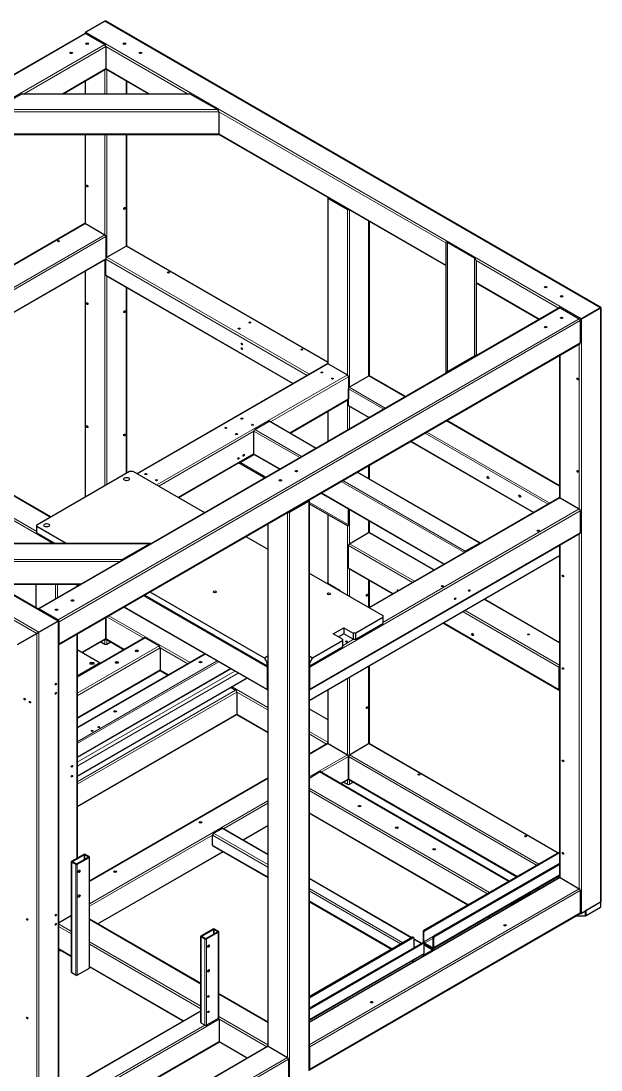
# Model space of a CAD drawing. Header units: inches. Extents: x -1146 to 175717, y 26430 to 31570.
# Drawn here: x 35574 to 36497, y 29902 to 31570 of the extents above; entities that cross this region are included whole.
import ezdxf

# ---------------------------------------------------------------- set-up
doc = ezdxf.new("R2010")
doc.units = ezdxf.units.IN
doc.header["$LTSCALE"] = 0.194989
doc.layers.add('可见 (ISO)', color=7, linetype='Continuous', lineweight=25)
doc.layers.add('可见窄的 (ISO)', color=7, linetype='Continuous', lineweight=18)

# ---------------------------------------------------------------- blocks, each defined once
blk = doc.blocks.new('蓝探科 NO.441·261006_105351·43497', base_point=(60025.9, 41328.7))
at = {"layer": '可见 (ISO)', "ltscale": 0.5}
for p, q in [((60920.5, 43254.1), (60889.9, 43236.5)), ((60889.9, 43236.5), (60920.5, 43254.1)), ((61710.3, 42798.9), (60922.2, 43253.9)), ((60059.3, 42755.8), (60888.7, 43234.6)), ((60889.2, 43234.9), (60889.2, 43234.7)), ((60889.9, 43234.5), (60920.5, 43216.9)), ((60922.2, 43213.9), (60922.2, 43178.7)), ((60854.4, 43138.7), (60921.7, 43177.6)), ((60989.9, 43138.7), (60922.2, 43177.9)), ((60889.2, 43158.8), (60889.2, 43138.7)), ((60955.1, 43158.8), (60955.1, 43138.7)), ((60787.8, 43138.3), (60744.6, 43113.4)), ((60789.2, 43138.7), (61055.2, 43138.7)), ((61099.8, 43113.4), (61056.6, 43138.3)), ((61102.2, 43110), (61102.2, 43074.7)), ((60743.2, 43073.7), (61101.2, 43073.7)), ((60889.2, 43073.7), (60889.2, 42932.5)), ((60955.1, 43073.7), (60955.1, 42896.7)), ((61463.4, 42865.4), (61102, 43074.1)), ((61275.3, 42973.4), (61275.3, 42709.6)), ((61276, 42972.4), (61306.6, 42954.8)), ((60888.7, 42932.4), (60490.6, 42702.5)), ((60889.9, 42932.2), (60920.5, 42914.6)), ((61341.2, 42935.9), (61341.2, 42690.1)), ((60922.2, 42911.7), (60922.2, 42876.4)), ((60923.9, 42878.8), (60954.4, 42896.5)), ((61275.3, 42712), (60955.6, 42896.6)), ((61463.4, 42901.4), (61463.4, 42694.4)), ((61509, 42877.1), (61465.8, 42902)), ((60921.7, 42875.3), (60523.5, 42645.4)), ((60922.2, 42850.4), (60922.2, 42875.9)), ((61511.4, 42873.7), (61511.4, 42722.1)), ((60889.2, 42856.6), (60889.2, 42497.8)), ((61219.9, 42677.7), (60922.7, 42849.3)), ((61611.5, 42779.9), (61511.4, 42837.7)), ((60955.1, 42830.6), (60955.1, 42535.8)), ((60814.5, 42319.8), (61643.9, 42798.6)), ((61645.1, 42798.5), (61675.7, 42780.9)), ((61679.1, 42780.9), (61709.6, 42798.5)), ((61709.6, 42798.5), (61679.1, 42780.9)), ((61709.6, 42798.5), (61710.3, 42798.9)), ((61710.3, 42798.9), (61709.6, 42798.5)), ((61710.3, 42798.9), (61710.3, 41854)), ((61676.9, 42779.6), (61679.1, 42780.9)), ((61679.1, 42780.9), (61676.9, 42779.6)), ((61677.4, 42777.9), (61677.4, 42742.7)), ((60847, 42300.4), (60058.8, 42755.5)), ((60847.4, 42262.7), (61676.9, 42741.6)), ((61465.8, 42696.9), (61509, 42721.9)), ((61644.4, 42722.8), (61644.4, 42496.5)), ((60972, 42534.6), (61274.8, 42709.5)), ((61276, 42709.3), (61306.6, 42691.7)), ((61308.3, 42688.8), (61308.3, 42653.5)), ((61309.5, 42671.9), (61340.9, 42690)), ((61398.9, 42657.1), (61341.8, 42690.1)), ((60834.2, 42466), (60491.1, 42664.1)), ((61308.3, 42643.2), (61308.3, 42669.7)), ((61215.5, 42599.1), (61307.8, 42652.4)), ((61341, 42623.7), (61308.6, 42642.4)), ((61275.3, 42633.7), (61275.3, 42585.8)), ((61159.1, 42604.6), (61182.1, 42617.9)), ((61183, 42617.9), (61257, 42575.2)), ((61644.4, 42515.4), (61464.8, 42619.1)), ((61157.9, 42566.2), (61157.9, 42602.4)), ((61602.8, 42472.6), (61406.9, 42585.7)), ((61037.9, 42496.6), (61157.9, 42565.9)), ((61158.6, 42565.1), (61136.7, 42552.5)), ((61158.2, 42565.3), (61199.1, 42541.8)), ((60812.3, 42453.4), (60960, 42538.6)), ((60960, 42538.6), (60965, 42538.6)), ((60965, 42538.6), (61079.3, 42472.6)), ((61174.7, 42527.7), (61133.3, 42551.7)), ((61322.9, 42537.2), (61518.1, 42424.4)), ((61341.2, 42547.8), (61341.2, 42526.6)), ((61265, 42503.7), (61460.8, 42390.6)), ((61214.5, 42473.5), (61245.1, 42491.1)), ((61245.8, 42492.1), (61245.8, 41585.8)), ((61643.9, 42496.4), (61341.1, 42321.5)), ((61645.1, 42496.2), (61675.7, 42478.6)), ((61306.6, 42451.6), (61245.8, 42486.7)), ((61308.3, 42453.4), (61308.3, 42478.7)), ((61677.4, 42475.7), (61677.4, 42440.4)), ((61179.9, 42454.6), (61179.9, 41624.2)), ((61275.3, 42469.6), (61275.3, 42360.4)), ((61341.2, 42459.7), (61341.2, 42441.1)), ((60812.3, 42450.4), (60812.3, 42453.4)), ((60858.8, 42423.6), (60812.3, 42450.4)), ((60812.3, 42440.6), (60812.3, 42450.4)), ((60812.3, 42440.6), (60841.8, 42423.6)), ((61676.9, 42439.3), (61246.3, 42190.7)), ((61310, 42423.2), (61340.5, 42440.9)), ((61341.7, 42441), (61444.9, 42381.4)), ((60993, 42423.6), (60635, 42423.6)), ((60948.4, 42398.2), (60991.6, 42423.1)), ((61145.2, 42434.6), (61179.9, 42414.6)), ((61308.3, 42385), (61308.3, 42420.3)), ((61517.2, 42424.3), (61494.3, 42411.1)), ((61494.3, 42410.1), (61517.2, 42423.4)), ((61644.4, 42420.6), (61644.4, 41892.4)), ((61644.4, 42403.7), (61245.8, 42173.6)), ((61245.8, 42376.5), (61363, 42308.9)), ((61308.8, 42383.9), (61379, 42343.4)), ((60881.7, 42358.6), (60746.3, 42358.6)), ((60810.8, 42358.6), (60810.8, 42321.3)), ((60876.7, 42358.6), (60876.7, 42355.6)), ((61274.7, 42360.4), (61274.2, 42360.1)), ((61275.6, 42360.3), (61294.3, 42349.5)), ((61341.2, 42365.2), (61341.2, 42321.6)), ((60984, 42341.5), (61178.9, 42229)), ((61174.6, 42241.2), (60992.5, 42346.4)), ((61179.4, 42190.7), (60951, 42322.5)), ((61525.4, 42335), (61644.4, 42266.2)), ((60846.2, 42302), (60815.7, 42319.6)), ((60922.2, 42305.8), (60922.2, 42272.4)), ((60922.2, 42272.4), (60922.2, 42305.8)), ((61363, 42305.9), (61319.9, 42281.1)), ((61363, 42308.9), (61363, 42305.9)), ((61363, 42305.9), (61363, 42296.1)), ((60815.7, 42282.4), (60846.2, 42300)), ((60846.2, 42300), (60815.7, 42282.4)), ((60846.2, 42300), (60847, 42300.4)), ((60847, 42300.4), (60846.2, 42300)), ((60847, 42300.4), (60847, 41355.5)), ((60847.9, 42263.8), (60847.9, 42299.1)), ((61283.9, 42279.8), (61300.8, 42289.6)), ((61300.8, 42289.6), (61315.7, 42281.1)), ((61300.8, 42289.6), (61300.8, 42279.8)), ((61319.9, 42271.3), (61363, 42296.1)), ((61459.5, 42296.9), (61643.9, 42190.4)), ((60812.3, 42280.4), (60781.8, 42262.8)), ((60781.8, 42262.8), (60812.3, 42280.4)), ((60812.3, 42280.4), (60815.7, 42282.4)), ((60815.7, 42282.4), (60812.3, 42280.4)), ((60876.7, 42279.5), (60876.7, 41923.2)), ((60983.8, 42273.5), (60876.7, 42211.6)), ((60921.7, 42271.3), (60885.1, 42250.1)), ((60922.7, 42271.3), (60951.3, 42254.7)), ((60985, 42273.3), (61007, 42260.6)), ((61298.7, 42271.3), (61283.9, 42279.8)), ((61300.8, 42279.8), (61292.4, 42274.9)), ((61298.7, 42271.3), (61298.7, 42268.8)), ((61315.7, 42271.3), (61300.8, 42279.8)), ((61319.9, 42281.1), (61315.7, 42281.1)), ((61315.7, 42281.1), (61315.7, 42271.3)), ((61315.7, 42271.3), (61319.9, 42271.3)), ((61319.9, 42271.3), (61319.9, 42281.1)), ((60876.7, 42255), (60913.3, 42233.9)), ((60914.4, 42267.1), (60920.5, 42263.5)), ((60923.9, 42263.5), (60930, 42267.1)), ((61008.7, 42257.7), (61008.7, 42222.4)), ((61246.8, 42229), (61298.7, 42259)), ((61298.7, 42268.8), (61251, 42241.2)), ((61298.7, 42268.8), (61298.7, 42259)), ((61080.1, 42248), (60876.7, 42130.6)), ((61179.9, 42244.3), (61174.6, 42241.2)), ((61174.6, 42241.2), (61178.9, 42233.9)), ((61251, 42241.2), (61245.8, 42244.3)), ((61246.8, 42233.9), (61251, 42241.2)), ((60913.3, 42233.9), (60876.7, 42212.7)), ((61121, 42224.4), (60876.7, 42083.3)), ((61008.2, 42221.3), (60876.7, 42145.3)), ((60913.3, 42232.8), (60913.3, 42233.9)), ((61008.6, 42221.7), (61021.5, 42214.2)), ((61178.9, 42233.9), (61179.9, 42234.5)), ((61178.9, 42229), (61178.9, 42233.9)), ((61178.9, 42229), (61179.9, 42229.6)), ((61178.9, 42227), (61178.9, 42191.8)), ((61245.8, 42234.5), (61246.8, 42233.9)), ((61245.8, 42229.6), (61246.8, 42229)), ((61246.8, 42229), (61246.8, 42233.9)), ((61246.8, 42191.8), (61246.8, 42227)), ((61341.2, 42228.7), (61341.2, 42105.5)), ((61643.4, 42226.8), (61643.4, 42191.5)), ((61147.2, 42209.2), (60876.7, 42053)), ((61121.6, 42194.5), (61128.8, 42190.3)), ((61130.5, 42187.4), (61130.5, 42152.1)), ((61275.3, 42190.6), (61275.3, 42105.5)), ((61245.8, 42160.8), (61275.3, 42143.8)), ((61130, 42151), (60876.7, 42004.7)), ((61130.4, 42151.4), (61179.9, 42122.8)), ((61274.8, 42105.4), (61245.8, 42088.6)), ((61276, 42105.3), (61306.6, 42087.7)), ((61310, 42087.7), (61340.5, 42105.3)), ((61341.7, 42105.4), (61642.4, 41931.8)), ((61308.3, 42084.7), (61308.3, 42049.5)), ((61308.3, 42049.5), (61308.3, 42084.7)), ((61245.8, 42050.6), (61262.5, 42060.2)), ((61564.4, 41886.7), (61263.7, 42060.3)), ((61179.9, 42050.6), (60896, 41886.7)), ((61307.8, 42048.4), (61296.1, 42041.6)), ((61300.5, 42044.1), (61306.6, 42040.6)), ((61308.8, 42048.4), (61576.6, 41893.7)), ((61310, 42040.6), (61316.1, 42044.1)), ((61498.5, 41848.7), (61245.8, 41994.6)), ((61093.6, 41962.7), (61107.2, 41970.6)), ((61108.4, 41970.7), (61179.9, 41929.4)), ((61179.9, 41974.5), (61140.8, 41952)), ((61091.9, 41944.1), (61091.9, 41959.8)), ((61092.4, 41943), (61179.9, 41892.5)), ((60887, 41929.2), (60868.3, 41918.4)), ((60869.2, 41917.9), (60887.8, 41928.7)), ((60894.6, 41924.8), (60875.9, 41914)), ((60876.8, 41913.5), (60895.5, 41924.3)), ((60888.7, 41928.7), (60894.6, 41925.3)), ((60895.5, 41925.8), (60889.5, 41929.2)), ((60896, 41748.7), (60896, 41925)), ((61108.9, 41933.5), (60909.6, 41818.5)), ((61644.4, 41932.9), (61427.9, 41807.9)), ((61644.4, 41931.5), (61429.2, 41807.2)), ((60867.8, 41741.3), (60867.8, 41917.7)), ((60868.3, 41916.9), (60874.3, 41913.5)), ((60875.1, 41914), (60869.2, 41917.4)), ((61644.4, 41914.8), (61443.6, 41798.9)), ((61444.9, 41798.1), (61644.4, 41913.3)), ((61245.8, 41662.4), (61643.9, 41892.3)), ((61245.8, 41891.4), (61409.1, 41797.1)), ((61443.3, 41779.3), (61644.4, 41895.5)), ((61645.1, 41892.2), (61675.7, 41874.6)), ((61609, 41875), (61611.5, 41873.6)), ((61677.4, 41871.6), (61677.4, 41836.3)), ((61245.8, 41854.5), (61377.1, 41778.6)), ((61597.6, 41866.7), (61567.1, 41849.1)), ((61598.8, 41866.8), (61596.8, 41868)), ((61710.3, 41846.1), (61710.3, 41854)), ((61709.6, 41853), (61679.1, 41835.4)), ((61709.6, 41853), (61686.6, 41839.7)), ((61686.6, 41831.9), (61709.6, 41845.2)), ((60847, 41820.3), (60867.8, 41832.4)), ((61073.6, 41723.8), (60896, 41826.3)), ((61246.3, 41586.6), (61676.9, 41835.2)), ((61533.4, 41828.5), (61530.9, 41829.9)), ((61670.3, 41831.4), (61684.9, 41831.4)), ((61092.7, 41810.4), (61074.1, 41799.6)), ((61074.9, 41799.1), (61093.6, 41809.9)), ((61100.4, 41806), (61081.7, 41795.2)), ((61082.6, 41794.7), (61101.2, 41805.5)), ((61094.4, 41809.9), (61100.4, 41806.5)), ((61101.2, 41807), (61095.3, 41810.4)), ((61101.8, 41669), (61101.8, 41806.2)), ((61427.1, 41806.5), (61427.1, 41790.8)), ((61428.3, 41790.1), (61428.3, 41805.7)), ((61073.6, 41661.7), (61073.6, 41798.9)), ((61074.1, 41798.1), (61080, 41794.7)), ((61080.9, 41795.2), (61074.9, 41798.6)), ((61410.3, 41797.8), (61245.8, 41702.8)), ((61245.8, 41701.3), (61411.6, 41797)), ((61245.8, 41684.6), (61426, 41788.7)), ((61245.8, 41683.2), (61427.3, 41788)), ((61412.2, 41797.1), (61410.9, 41797.8)), ((61412.4, 41796.5), (61412.4, 41780.9)), ((61412.4, 41795.1), (61424.8, 41788)), ((61426.6, 41788.8), (61427.9, 41788)), ((61428.1, 41787.5), (61428.1, 41771.8)), ((61441.5, 41781), (61429.6, 41787.8)), ((61429.6, 41786.4), (61441.5, 41779.5)), ((61442.8, 41797.4), (61442.8, 41781.7)), ((61444, 41781), (61444, 41796.7)), ((60867.8, 41766.5), (60847, 41778.5)), ((60847, 41776.3), (60850.8, 41776.3)), ((61427.4, 41770.2), (61245.8, 41665.3)), ((61428.1, 41786.1), (61443.5, 41777.2)), ((61442.3, 41777.1), (61428.8, 41769.2)), ((61409.6, 41759.9), (61412.1, 41758.5)), ((60874.3, 41737.1), (60868.3, 41740.6)), ((60895.5, 41747.9), (60876.8, 41737.1)), ((61045.1, 41664.1), (60896, 41750.2)), ((61179.9, 41662.4), (61101.8, 41707.5)), ((60847, 41549.7), (61073.6, 41680.6)), ((61080, 41657.5), (61074.1, 41661)), ((61101.2, 41668.3), (61082.6, 41657.5)), ((61102.5, 41667.1), (61102.5, 41631.8)), ((60847, 41432.2), (61179.4, 41624.1)), ((60913.6, 41521.9), (61102, 41630.7)), ((61146.9, 41605.4), (61102.4, 41631.1)), ((61180.6, 41624), (61211.1, 41606.3)), ((61246.8, 41587.7), (61246.8, 41623)), ((61212.8, 41603.4), (61212.8, 41568.1))]:
    blk.add_line(p, q, dxfattribs=at)
at = {"layer": '可见 (ISO)'}
for centre, major_axis, ratio, start_param, end_param in [((60922.2, 43251.2), (-1.7, 2.94), 0.57735, 5.497787, 6.283185), ((60922.2, 43251.2), (-1.7, 2.94), 0.57735, 5.497787, 6.283185), ((60889.9, 43232.6), (-1.2, 2.08), 0.57735, 5.497787, 6.283185), ((60891.6, 43233.5), (-1.7, 2.94), 0.57735, 0, 0.848062), ((60891.6, 43233.5), (-1.7, 2.94), 0.57735, 0, 0.848062), ((60892.5, 43216.9), (-1.99, 0), 0.57735, 3.833853, 5.590925), ((60920.5, 43214.9), (1.2, -2.08), 0.57735, 0.785398, 2.356194), ((60951.9, 43216.9), (-1.99, 0), 0.57735, 3.833853, 5.590925), ((60867, 43202.2), (-1.99, 0), 0.57735, 3.833853, 5.590925), ((60977.3, 43202.2), (-1.99, 0), 0.57735, 3.833853, 5.590925), ((60920.5, 43179.6), (1.2, -2.08), 0.57735, 0, 0.785398), ((60922.2, 43180.6), (1.7, -2.94), 0.57735, 5.435123, 5.497787), ((60922.2, 43180.6), (1.7, -2.94), 0.57735, 5.435123, 5.497787), ((60787.8, 43136.3), (2.13, 2.13), 0.517638, 0.477658, 1.093138), ((61056.6, 43136.3), (2.13, -2.13), 0.517638, 2.048455, 2.663934), ((61099.8, 43111.4), (-2.13, 2.13), 0.517638, 3.619251, 5.190047), ((61099.8, 43076.1), (-2.13, 2.13), 0.517638, 2.663934, 3.619251), ((60893.8, 42992.8), (0.83, -1.43), 0.57735, 4.022614, 5.402164), ((61277.7, 42973.4), (-2.4, 0), 0.57735, 5.924866, 7.068583), ((60950.6, 42957), (0.82, 1.43), 0.57735, 4.022614, 5.402164), ((61308.3, 42955.8), (2.4, 0), 0.57735, 3.926991, 5.070709), ((60889.9, 42930.3), (-1.2, 2.08), 0.57735, 5.497787, 6.283185), ((60846.9, 42903), (-1.65, 0), 0.57735, 4.022614, 5.402164), ((60920.5, 42912.7), (1.2, -2.08), 0.57735, 0.785398, 2.356194), ((60954.4, 42894.5), (1.2, 2.08), 0.57735, 0, 0.785398), ((61465.8, 42900.1), (2.13, -2.13), 0.517638, 2.048455, 3.619251), ((60920.5, 42877.4), (1.2, -2.08), 0.57735, 0, 0.785398), ((60923.9, 42876.9), (1.2, 2.08), 0.57735, 0.785398, 2.356194), ((61509, 42875.1), (-2.13, 2.13), 0.517638, 3.619251, 5.190047), ((61021.9, 42853.1), (-1.65, 0), 0.57735, 4.022614, 5.402164), ((60923.9, 42851.4), (-1.2, -2.08), 0.57735, 5.497787, 6.283185), ((61622.2, 42829.9), (-1.99, 0), 0.57735, 3.833853, 5.590925), ((60893.8, 42805.9), (0.83, -1.43), 0.57735, 4.022614, 5.402164), ((61647.7, 42815.2), (-1.99, 0), 0.57735, 3.833853, 5.590925), ((60950.6, 42792.9), (0.82, 1.43), 0.57735, 4.022614, 5.402164), ((61645.1, 42796.5), (-1.2, 2.08), 0.57735, 5.497787, 6.283185), ((61151.3, 42773.5), (-1.48, 0), 0.57735, 4.182477, 5.242301), ((61647.7, 42780.9), (-1.99, 0), 0.57735, 3.833853, 5.590925), ((61675.7, 42778.9), (1.2, -2.08), 0.57735, 0.785398, 2.356194), ((61134.3, 42763.7), (-1.48, 0), 0.57735, 4.182477, 5.242301), ((61622.2, 42766.2), (-1.99, 0), 0.57735, 3.833853, 5.590925), ((61139.8, 42741.4), (0.74, -1.28), 0.57735, 4.182477, 5.242301), ((61675.7, 42743.6), (1.2, -2.08), 0.57735, 0, 0.785398), ((61139.8, 42734.1), (0.74, -1.28), 0.57735, 4.182477, 5.242301), ((61234, 42730.7), (-1.65, 0), 0.57735, 4.022614, 5.402164), ((61509, 42719.9), (-2.13, -2.13), 0.517638, 3.091013, 4.234731), ((61276, 42707.4), (-1.2, 2.08), 0.57735, 5.497787, 6.283185), ((61265.8, 42694.2), (-1.48, 0), 0.57735, 4.182477, 5.242301), ((61306.6, 42689.7), (1.2, -2.08), 0.57735, 0.785398, 2.356194), ((61340.9, 42688.5), (0.9, 1.56), 0.57735, 0, 0.785398), ((61465.8, 42695), (2.13, 2.13), 0.517638, 1.093138, 2.236856), ((61282.8, 42684.4), (-1.48, 0), 0.57735, 4.182477, 5.242301), ((61309.5, 42670.4), (0.9, 1.56), 0.57735, 0.785398, 2.356194), ((61674.4, 42685.8), (0.83, -1.43), 0.57735, 4.022614, 5.402164), ((61306.6, 42654.5), (1.2, -2.08), 0.57735, 0, 0.785398), ((61309.5, 42643.9), (-0.9, -1.56), 0.57735, 5.497787, 6.283185), ((61138.6, 42620.7), (-1.48, 0), 0.57735, 4.182477, 5.242301), ((60893.8, 42609.9), (0.83, -1.43), 0.57735, 4.022614, 5.402164), ((61113.1, 42606), (-1.48, 0), 0.57735, 4.182477, 5.242301), ((61155.5, 42610.9), (-1.48, 0), 0.57735, 4.182477, 5.242301), ((61159.1, 42603.2), (0.9, 1.56), 0.57735, 0.785398, 2.356194), ((61182.1, 42616.4), (0.9, 1.56), 0.57735, 0, 0.785398), ((60950.6, 42596.9), (0.82, 1.43), 0.57735, 4.022614, 5.402164), ((61130.1, 42596.2), (-1.48, 0), 0.57735, 4.182477, 5.242301), ((61132, 42559.6), (0.74, 1.28), 0.57735, 4.182477, 5.242301), ((61140.5, 42564.5), (0.74, 1.28), 0.57735, 4.182477, 5.242301), ((61159.1, 42566.9), (-0.9, -1.56), 0.57735, 5.497787, 6.283185), ((61135, 42553.4), (-2.91, -0.78), 0.517638, 0.904737, 2.048455), ((61225.5, 42537.1), (-1.99, 0), 0.57735, 3.833853, 5.590925), ((61674.4, 42538.9), (0.83, -1.43), 0.57735, 4.022614, 5.402164), ((60985.8, 42532.5), (-1.48, 0), 0.57735, 4.182477, 5.242301), ((61002.8, 42522.7), (-1.48, 0), 0.57735, 4.182477, 5.242301), ((61200.1, 42522.4), (-1.99, 0), 0.57735, 3.833853, 5.590925), ((61531, 42528.8), (1, -1.73), 0.57735, 3.581128, 5.84365), ((61243.4, 42492.1), (2.4, 0), 0.57735, 5.497787, 6.641505), ((61581.9, 42499.4), (1, -1.73), 0.57735, 3.581128, 5.84365), ((61645.1, 42494.3), (-1.2, 2.08), 0.57735, 5.497787, 6.283185), ((61212.8, 42474.4), (2.4, 0), 0.57735, 4.354069, 5.497787), ((61675.7, 42476.6), (1.2, -2.08), 0.57735, 0.785398, 2.356194), ((61306.6, 42454.4), (0.78, -2.91), 0.517638, 5.805527, 7.376323), ((61340.5, 42438.9), (1.2, 2.08), 0.57735, 0, 0.785398), ((61610.6, 42442.5), (-1.65, 0), 0.57735, 4.022614, 5.402164), ((61675.7, 42441.4), (1.2, -2.08), 0.57735, 0, 0.785398), ((60991.6, 42421.2), (-2.13, -2.13), 0.517638, 3.091013, 4.234731), ((61310, 42421.3), (1.2, 2.08), 0.57735, 0.785398, 2.356194), ((61517.2, 42422.9), (0.9, 1.56), 0.57735, 5.718527, 7.068583), ((61517.2, 42422.9), (0.3, 0.52), 0.57735, 6.214426, 7.068583), ((61494.3, 42409.7), (-0.9, -1.56), 0.57735, 3.926991, 5.277047), ((61494.3, 42409.7), (0.3, 0.52), 0.57735, 0.785398, 1.639555), ((60948.4, 42396.2), (2.13, 2.13), 0.517638, 1.093138, 2.236856), ((61310, 42386), (-1.2, -2.08), 0.57735, 5.497787, 6.283185), ((61651.1, 42372.5), (0.74, -1.28), 0.57735, 4.182477, 5.242301), ((61275.6, 42358.8), (-0.9, 1.56), 0.57735, 5.497787, 6.283185), ((61457.8, 42354.3), (-1.65, 0), 0.57735, 4.022614, 5.402164), ((61294.3, 42348), (0.9, -1.56), 0.57735, 1.125235, 2.356194), ((61336.7, 42342.2), (0.82, 1.43), 0.57735, 4.022614, 5.402164), ((61387, 42347.4), (-1, 1.73), 0.57735, 4.961076, 7.605294), ((61388.2, 42348.2), (1, -1.73), 0.57735, 3.833853, 4.463702), ((61499.4, 42349.4), (0.74, 1.28), 0.57735, 4.182477, 5.242301), ((60869.2, 42331.4), (-1.99, 0), 0.57735, 3.833853, 5.590925), ((61476.9, 42336.4), (0.74, 1.28), 0.57735, 4.182477, 5.242301), ((60815.7, 42317.7), (-1.2, 2.08), 0.57735, 5.497787, 6.641505), ((60843.7, 42316.7), (-1.99, 0), 0.57735, 3.833853, 5.590925), ((60846.2, 42300), (-1.2, 2.08), 0.57735, 3.926991, 5.497787), ((60922.2, 42272.4), (-2.4, 0), 0.57735, 1.212477, 1.929116), ((60922.2, 42272.4), (-2.4, 0), 0.57735, 1.212477, 1.929116), ((60920.5, 42273.3), (1.2, -2.08), 0.57735, 0, 0.785398), ((60923.9, 42273.3), (-1.2, -2.08), 0.57735, 5.497787, 6.283185), ((60985, 42271.4), (-1.2, 2.08), 0.57735, 5.497787, 6.283185), ((61507, 42279.6), (1, -1.73), 0.57735, 3.833853, 5.590925), ((61594.7, 42277.5), (-1.48, 0), 0.57735, 4.182477, 5.242301), ((60846.2, 42264.8), (1.2, -2.08), 0.57735, 5.924866, 7.068583), ((60922.2, 42264.5), (2.4, 0), 0.57735, 3.926991, 5.497787), ((61007, 42258.6), (1.2, -2.08), 0.57735, 0.785398, 2.356194), ((61305.1, 42266.1), (-1.65, 0), 0.57735, 4.022614, 5.402164), ((60971.6, 42251.4), (-2.51, 0), 0.57735, 3.672741, 5.752037), ((60900.1, 42230.7), (-3.3, 0), 0.57735, 3.839772, 5.585006), ((60939.8, 42233), (-2.51, 0), 0.57735, 3.672741, 5.752037), ((61007, 42223.4), (1.2, -2.08), 0.57735, 0, 0.785398), ((61072.8, 42233.9), (-1.99, 0), 0.57735, 3.581128, 5.84365), ((61180.6, 42228), (-1.2, -2.08), 0.57735, 4.354069, 5.497787), ((61245.1, 42228), (-1.2, 2.08), 0.57735, 3.926991, 5.070709), ((61645.1, 42227.8), (-1.2, -2.08), 0.57735, 4.354069, 5.497787), ((61651.1, 42225.6), (0.74, -1.28), 0.57735, 4.182477, 5.242301), ((60841.4, 42200.7), (0.74, 1.28), 0.57735, 4.182477, 5.242301), ((61128.8, 42188.3), (1.2, -2.08), 0.57735, 0.785398, 2.356194), ((61180.6, 42192.7), (-1.2, -2.08), 0.57735, 5.497787, 6.641505), ((61245.1, 42192.7), (1.2, -2.08), 0.57735, 5.924866, 7.068583), ((61645.1, 42192.5), (-1.2, -2.08), 0.57735, 5.497787, 6.641505), ((60794.1, 42176.8), (0.74, -1.28), 0.57735, 4.182477, 5.242301), ((60802.6, 42171.9), (0.74, -1.28), 0.57735, 4.182477, 5.242301), ((60841.4, 42186), (0.74, 1.28), 0.57735, 4.182477, 5.242301), ((60937, 42155.5), (-1.99, 0), 0.57735, 3.581128, 5.84365), ((61336.7, 42163.4), (0.82, 1.43), 0.57735, 4.022614, 5.402164), ((61128.8, 42153.1), (1.2, -2.08), 0.57735, 0, 0.785398), ((60900.3, 42124.5), (-1.48, 0), 0.57735, 3.754483, 5.670295), ((60911, 42130.7), (-1.48, 0), 0.57735, 3.754483, 5.670295), ((61276, 42105.3), (-1.2, -2.08), 0.57735, 4.354069, 5.070709), ((61276, 42103.3), (-1.2, 2.08), 0.57735, 5.497787, 6.283185), ((61340.5, 42103.3), (1.2, 2.08), 0.57735, 0, 0.785398), ((61306.6, 42085.7), (1.2, -2.08), 0.57735, 0.785398, 2.356194), ((61310, 42085.7), (1.2, 2.08), 0.57735, 0.785398, 2.356194), ((60867, 42070), (0.74, 1.28), 0.57735, 4.182477, 5.242301), ((61651.1, 42078.6), (0.74, -1.28), 0.57735, 4.182477, 5.242301), ((60867, 42054.4), (0.74, 1.28), 0.57735, 4.182477, 5.242301), ((61262.5, 42058.3), (1.2, 2.08), 0.57735, 0, 0.785398), ((61420.7, 42054.6), (-1.65, 0), 0.57735, 4.022614, 5.402164), ((61308.3, 42041.6), (2.4, 0), 0.57735, 3.926991, 5.497787), ((61308.3, 42049.5), (-2.4, 0), 0.57735, 1.212477, 1.929116), ((61308.3, 42049.5), (-2.4, 0), 0.57735, 1.212477, 1.929116), ((61306.6, 42050.4), (1.2, -2.08), 0.57735, 0, 0.785398), ((61310, 42050.4), (-1.2, -2.08), 0.57735, 5.497787, 6.283185), ((61325.9, 42004.5), (-1.99, 0), 0.57735, 3.833853, 5.590925), ((61072.8, 41978.7), (-1.99, 0), 0.57735, 3.833853, 5.590925), ((61107.2, 41968.6), (1.2, 2.08), 0.57735, 0, 0.785398), ((61385.3, 41970.2), (-1.99, 0), 0.57735, 3.833853, 5.590925), ((61093.6, 41960.8), (1.2, 2.08), 0.57735, 0.785398, 2.356194), ((61590.4, 41956.6), (-1.65, 0), 0.57735, 4.022614, 5.402164), ((61093.6, 41945.1), (-1.2, -2.08), 0.57735, 5.497787, 6.283185), ((61444.7, 41935.9), (-1.99, 0), 0.57735, 3.833853, 5.590925), ((60888.3, 41928.4), (-1.8, 0), 0.57735, 3.926991, 5.497787), ((60888.3, 41928.4), (0.6, 0), 0.57735, 0.785398, 2.356194), ((60894.2, 41925), (0.6, 0), 0.57735, 5.497787, 7.068583), ((60894.2, 41925), (1.8, 0), 0.57735, 5.497787, 7.068583), ((61651.1, 41931.6), (0.74, -1.28), 0.57735, 4.182477, 5.242301), ((60869.6, 41917.7), (-1.8, 0), 0.57735, 5.497787, 7.068583), ((60869.6, 41917.7), (-0.6, 0), 0.57735, 5.497787, 7.068583), ((60875.5, 41914.2), (1.8, 0), 0.57735, 3.926991, 5.497787), ((60875.5, 41914.2), (-0.6, 0), 0.57735, 0.785398, 2.356194), ((60878.9, 41902.7), (1, 1.73), 0.57735, 3.581128, 5.84365), ((60937, 41900.3), (-1.99, 0), 0.57735, 3.833853, 5.590925), ((61645.1, 41892.2), (-1.2, -2.08), 0.57735, 4.354069, 5.070709), ((61645.1, 41890.2), (-1.2, 2.08), 0.57735, 5.497787, 6.283185), ((61675.7, 41872.6), (1.2, -2.08), 0.57735, 0.785398, 2.356194), ((60878.9, 41863.5), (1, 1.73), 0.57735, 3.581128, 5.84365), ((61597.6, 41864.8), (1.2, 2.08), 0.57735, 5.924866, 7.068583), ((61707.9, 41854), (2.4, 0), 0.57735, 5.497787, 6.283185), ((61707.9, 41854), (2.4, 0), 0.57735, 5.497787, 6.283185), ((61567.1, 41847.1), (-1.2, -2.08), 0.57735, 3.926991, 5.070709), ((61707.9, 41846.1), (2.4, 0), 0.57735, 5.497787, 6.283185), ((60798.3, 41826.5), (0.74, -1.28), 0.57735, 4.182477, 5.242301), ((60841.4, 41833.3), (0.74, 1.28), 0.57735, 4.182477, 5.242301), ((61677.4, 41836.3), (-2.4, 0), 0.57735, 1.212477, 2.356194), ((61675.7, 41837.3), (1.2, -2.08), 0.57735, 0, 0.785398), ((61684.9, 41832.8), (2.4, 0), 0.57735, 4.712389, 5.497787), ((60841.4, 41818.6), (0.74, 1.28), 0.57735, 4.182477, 5.242301), ((61094, 41809.6), (-1.8, 0), 0.57735, 3.926991, 5.497787), ((61094, 41809.6), (0.6, 0), 0.57735, 0.785398, 2.356194), ((61100, 41806.2), (0.6, 0), 0.57735, 5.497787, 7.068583), ((61100, 41806.2), (1.8, 0), 0.57735, 5.497787, 7.068583), ((61427.9, 41807), (-0.6, -1.04), 0.57735, 3.926991, 5.497787), ((61429.2, 41806.2), (0.6, 1.04), 0.57735, 0.785398, 2.356194), ((61557.5, 41815.2), (-1.99, 0), 0.57735, 3.833853, 5.590925), ((61075.4, 41798.9), (-1.8, 0), 0.57735, 5.497787, 7.068583), ((61075.4, 41798.9), (-0.6, 0), 0.57735, 5.497787, 7.068583), ((61081.3, 41795.4), (1.8, 0), 0.57735, 3.926991, 5.497787), ((61081.3, 41795.4), (-0.6, 0), 0.57735, 0.785398, 2.356194), ((61410.3, 41796.8), (0.6, 1.04), 0.57735, 0, 0.785398), ((61411.6, 41796.1), (0.6, 1.04), 0.57735, 5.497787, 7.068583), ((61426, 41787.7), (0.6, 1.04), 0.57735, 0, 0.785398), ((61429.6, 41789.3), (1.8, -3.12), 0.57735, 3.926991, 5.497787), ((61427.3, 41787), (0.6, 1.04), 0.57735, 5.497787, 7.068583), ((61429.6, 41789.3), (-0.9, 1.56), 0.57735, 0.785398, 2.356194), ((61443.6, 41797.9), (-0.6, -1.04), 0.57735, 3.926991, 5.497787), ((61444.9, 41797.2), (0.6, 1.04), 0.57735, 0.785398, 2.356194), ((61084.7, 41783.9), (1, 1.73), 0.57735, 3.581128, 5.84365), ((61425.6, 41773.3), (1.8, -3.12), 0.57735, 0, 0.785398), ((61441.5, 41782.5), (0.9, -1.56), 0.57735, 5.497787, 7.068583), ((61441.5, 41782.5), (1.8, -3.12), 0.57735, 5.497787, 7.068583), ((61442.3, 41775.1), (1.2, 2.08), 0.57735, 5.924866, 7.068583), ((61428.8, 41767.3), (-1.2, -2.08), 0.57735, 3.926991, 5.070709), ((60869.6, 41741.3), (-1.8, 0), 0.57735, 0, 0.785398), ((60875.5, 41737.9), (-1.8, 0), 0.57735, 0.785398, 2.356194), ((60894.2, 41748.7), (1.8, 0), 0.57735, 5.497787, 6.283185), ((61084.7, 41744.7), (1, 1.73), 0.57735, 3.581128, 5.84365), ((61084.7, 41703.8), (0.74, 1.28), 0.57735, 3.754483, 5.670295), ((61345.4, 41692.7), (-1.99, 0), 0.57735, 3.833853, 5.590925), ((60798.3, 41669.8), (0.74, -1.28), 0.57735, 4.182477, 5.242301), ((61084.7, 41679.3), (0.74, 1.28), 0.57735, 3.754483, 5.670295), ((61075.4, 41661.7), (-1.8, 0), 0.57735, 0, 0.785398), ((61081.3, 41658.3), (-1.8, 0), 0.57735, 0.785398, 2.356194), ((61100, 41669), (1.8, 0), 0.57735, 5.497787, 6.283185), ((61100.8, 41668.1), (1.2, -2.08), 0.57735, 0.785398, 1.761012), ((61100.8, 41632.8), (1.2, -2.08), 0.57735, 0, 0.785398), ((61180.6, 41624), (-1.2, -2.08), 0.57735, 4.354069, 5.070709), ((61180.6, 41622), (-1.2, 2.08), 0.57735, 5.497787, 6.283185), ((61245.1, 41624), (-1.2, 2.08), 0.57735, 3.926991, 5.070709), ((61211.1, 41604.4), (1.2, -2.08), 0.57735, 0.785398, 2.356194), ((61245.1, 41588.7), (1.2, -2.08), 0.57735, 5.924866, 7.068583)]:
    blk.add_ellipse(centre, major_axis=major_axis, ratio=ratio, start_param=start_param, end_param=end_param, dxfattribs=at)
for centre, major_axis in [((60867, 43203.7), (1.99, 0)), ((60892.5, 43218.3), (1.99, 0)), ((60951.9, 43218.3), (1.99, 0)), ((60977.3, 43203.7), (1.99, 0)), ((60892.5, 42992), (0.82, -1.43)), ((60951.9, 42956.3), (0.82, 1.43)), ((60846.9, 42904.4), (-1.65, 0)), ((61021.9, 42854.6), (-1.65, 0)), ((61622.2, 42831.3), (1.99, 0)), ((60892.5, 42805.1), (0.82, -1.43)), ((61647.7, 42816.6), (1.99, 0)), ((60951.9, 42792.1), (0.82, 1.43)), ((61151.3, 42775), (-1.48, 0)), ((61647.7, 42782.3), (1.99, 0)), ((61134.3, 42765.2), (-1.48, 0)), ((61622.2, 42767.6), (1.99, 0)), ((61138.6, 42740.7), (0.74, -1.28)), ((61138.6, 42733.4), (0.74, -1.28)), ((61234, 42732.1), (-1.65, 0)), ((61265.8, 42695.6), (1.48, 0)), ((61282.8, 42685.8), (1.48, 0)), ((61673.1, 42685.1), (-0.82, 1.43)), ((61138.6, 42622.1), (1.48, 0)), ((60892.5, 42609.2), (0.82, -1.43)), ((61113.1, 42607.4), (1.48, 0)), ((61155.5, 42612.3), (1.48, 0)), ((60951.9, 42596.2), (0.82, 1.43)), ((61130.1, 42597.6), (1.48, 0)), ((61133.3, 42558.8), (-0.74, -1.28)), ((61141.7, 42563.7), (-0.74, -1.28)), ((61225.5, 42538.6), (1.99, 0)), ((61673.1, 42538.1), (-0.82, 1.43)), ((60955.3, 42526.1), (-4.59, 0)), ((60985.8, 42534), (1.48, 0)), ((61002.8, 42524.2), (1.48, 0)), ((61200.1, 42523.9), (1.99, 0)), ((61530.2, 42528.3), (1, -1.73)), ((61581.1, 42498.9), (1, -1.73)), ((60828, 42452.6), (-4.59, 0)), ((61610.6, 42443.9), (-1.65, 0)), ((61649.8, 42371.8), (-0.74, 1.28)), ((61457.8, 42355.8), (-1.65, 0)), ((61095.7, 42346.6), (-2.51, 0)), ((61277.3, 42343.6), (-2.51, 0)), ((61338, 42341.4), (0.83, 1.43)), ((61478.2, 42335.7), (-0.74, -1.28)), ((61500.7, 42348.7), (-0.74, -1.28)), ((60869.2, 42332.9), (1.99, 0)), ((60843.7, 42318.2), (1.99, 0)), ((61505.8, 42278.8), (-1, 1.73)), ((61594.7, 42279), (-1.48, 0)), ((60971.6, 42252.9), (-2.51, 0)), ((61305.1, 42267.6), (-1.65, 0)), ((60900.1, 42233.2), (3.3, 0)), ((60939.8, 42234.5), (-2.51, 0)), ((61072.8, 42234.9), (1.99, 0)), ((61649.8, 42224.8), (-0.74, 1.28)), ((60842.6, 42200), (-0.74, -1.28)), ((60842.6, 42185.3), (-0.74, -1.28)), ((60792.8, 42176.1), (-0.74, 1.28)), ((60801.3, 42171.2), (-0.74, 1.28)), ((60937, 42156.5), (1.99, 0)), ((61338, 42162.6), (0.83, 1.43)), ((60900.3, 42125.5), (1.48, 0)), ((60911, 42131.6), (1.48, 0)), ((60868.3, 42069.3), (0.74, 1.28)), ((61649.8, 42077.9), (-0.74, 1.28)), ((60868.3, 42053.6), (0.74, 1.28)), ((61420.7, 42056.1), (-1.65, 0)), ((61325.9, 42006), (-1.99, 0)), ((61072.8, 41980.1), (-1.99, 0)), ((61385.3, 41971.7), (-1.99, 0)), ((61590.4, 41958.1), (-1.65, 0)), ((61444.7, 41937.4), (-1.99, 0)), ((61649.8, 41930.9), (-0.74, 1.28)), ((60879.8, 41902.2), (1, 1.73)), ((60937, 41901.7), (-1.99, 0)), ((60879.8, 41863), (1, 1.73)), ((60797, 41825.8), (-0.74, 1.28)), ((60842.6, 41832.6), (-0.74, -1.28)), ((60842.6, 41817.9), (-0.74, -1.28)), ((61557.5, 41816.6), (1.99, 0)), ((61085.5, 41783.4), (1, 1.73)), ((61085.5, 41744.2), (1, 1.73)), ((61085.5, 41703.3), (0.74, 1.28)), ((61345.4, 41694.2), (1.99, 0)), ((60797, 41669), (-0.74, 1.28)), ((61085.5, 41678.8), (0.74, 1.28))]:
    blk.add_ellipse(centre, major_axis=major_axis, ratio=0.57735, dxfattribs=at)
at = {"layer": '可见窄的 (ISO)', "ltscale": 0.5}
for p, q in [((61709.6, 42798.5), (60920.5, 43254.1)), ((60060.5, 42755.6), (60889.9, 43234.5)), ((61679.1, 42780.9), (60889.9, 43236.5)), ((60091.1, 42738), (60920.5, 43216.9)), ((60792, 43138.7), (60922.2, 43213.9)), ((61052.4, 43138.7), (60922.2, 43213.9)), ((60853, 43138.7), (60922.2, 43178.7)), ((60920.5, 43176.9), (60920.5, 43138.7)), ((60991.3, 43138.7), (60922.2, 43178.7)), ((60923.9, 43176.9), (60923.9, 43138.7)), ((60889.9, 43159.2), (60889.9, 43138.7)), ((60954.4, 43159.2), (60954.4, 43138.7)), ((60787.8, 43138.3), (61056.6, 43138.3)), ((60742.2, 43110), (61102.2, 43110)), ((60744.6, 43113.4), (61099.8, 43113.4)), ((61463.4, 42901.4), (61102.2, 43110)), ((60742.2, 43074.7), (61102.2, 43074.7)), ((60889.9, 43073.7), (60889.9, 42932.2)), ((60920.5, 43073.7), (60920.5, 42914.6)), ((60923.9, 43073.7), (60923.9, 42878.8)), ((60954.4, 43073.7), (60954.4, 42896.5)), ((61463.4, 42866.2), (61102.2, 43074.7)), ((61276, 42972.4), (61276, 42709.3)), ((61306.6, 42954.8), (61306.6, 42691.7)), ((61310, 42672.1), (61310, 42954)), ((60889.9, 42932.2), (60490.6, 42701.7)), ((61340.5, 42936.3), (61340.5, 42689.7)), ((60920.5, 42914.6), (60490.6, 42666.4)), ((60922.2, 42911.7), (60492.3, 42663.5)), ((61275.3, 42711.2), (60954.4, 42896.5)), ((61465.8, 42902), (61465.8, 42696.9)), ((60922.2, 42876.4), (60522.8, 42645.8)), ((60920.5, 42874.6), (60920.5, 42515.8)), ((61242.7, 42690.9), (60922.2, 42875.9)), ((61246.1, 42692.8), (60923.9, 42878.8)), ((61509, 42877.1), (61509, 42721.9)), ((61642.7, 42797.9), (61511.4, 42873.7)), ((60889.9, 42857), (60889.9, 42498.2)), ((61220.6, 42678.2), (60922.2, 42850.4)), ((60923.9, 42848.6), (60923.9, 42517.8)), ((61612.2, 42780.3), (61511.4, 42838.5)), ((60954.4, 42831), (60954.4, 42535.4)), ((60815.7, 42319.6), (61645.1, 42798.5)), ((61709.6, 42798.5), (61709.6, 41853)), ((60846.2, 42302), (61675.7, 42780.9)), ((60847.9, 42299.1), (61677.4, 42777.9)), ((61679.1, 42780.9), (61679.1, 41835.4)), ((60846.2, 42300), (60057.1, 42755.6)), ((61134.9, 42764.4), (61134.6, 42764.6)), ((60815.7, 42282.4), (60026.6, 42738)), ((60847.9, 42263.8), (61677.4, 42742.7)), ((61675.7, 42740.9), (61675.7, 42478.6)), ((60812.3, 42280.4), (60026.6, 42734.1)), ((61645.1, 42496.2), (61645.1, 42723.2)), ((60972.7, 42534.2), (61276, 42709.3)), ((61003.2, 42516.6), (61306.6, 42691.7)), ((61184.3, 42617.2), (61308.3, 42688.8)), ((61398.4, 42656.8), (61340.9, 42690)), ((61367, 42638.7), (61309.5, 42671.9)), ((60833.5, 42465.6), (60489.9, 42664)), ((61364.4, 42637.2), (61308.3, 42669.7)), ((60838.4, 42423.6), (60457.6, 42643.5)), ((60812.3, 42442.6), (60459.3, 42646.4)), ((61214.8, 42599.5), (61308.3, 42653.5)), ((61306.6, 42651.7), (61306.6, 42603.8)), ((61341.5, 42624), (61308.3, 42643.2)), ((61310, 42605.8), (61310, 42641.6)), ((61276, 42634.1), (61276, 42586.2)), ((61340.5, 42624), (61340.5, 42623.4)), ((61159.1, 42604.6), (61233.5, 42561.7)), ((61182.1, 42617.9), (61256.4, 42574.9)), ((61644.4, 42514.8), (61464.3, 42618.8)), ((61006.6, 42514.6), (61157.9, 42601.9)), ((61157.9, 42602.4), (61231, 42560.2)), ((61626.2, 42486.1), (61430.3, 42599.2)), ((61628.7, 42487.6), (61432.9, 42600.7)), ((61603.3, 42472.9), (61407.4, 42586)), ((61037.2, 42497), (61157.9, 42566.7)), ((61157.9, 42566.2), (61199.6, 42542.1)), ((61177.1, 42529.1), (61136.7, 42552.5)), ((61340.5, 42547.4), (61340.5, 42527)), ((61296.9, 42522.2), (61492.8, 42409.1)), ((61299.4, 42523.6), (61494.3, 42411.1)), ((61322.3, 42536.9), (61517.2, 42424.3)), ((61265.5, 42504), (61461.4, 42390.9)), ((61245.1, 42491.1), (61245.1, 41584.8)), ((61308.3, 42453.4), (61245.8, 42489.5)), ((61645.1, 42496.2), (61341.8, 42321.1)), ((61211.1, 42472.6), (61211.1, 41606.3)), ((61214.5, 41567.1), (61214.5, 42473.5)), ((61677.4, 42475.7), (61246.8, 42227)), ((61310, 42423.2), (61310, 42477.7)), ((61675.7, 42478.6), (61363, 42298.1)), ((61180.6, 42455), (61180.6, 41624)), ((61276, 42469.2), (61276, 42360)), ((61340.5, 42460.1), (61340.5, 42440.9)), ((61677.4, 42440.4), (61246.8, 42191.8)), ((61306.6, 42451.6), (61306.6, 42341.4)), ((61340.5, 42440.9), (61444.2, 42381)), ((61675.7, 42438.6), (61675.7, 41874.6)), ((60991.6, 42423.1), (60636.4, 42423.1)), ((61644.4, 42420.4), (61245.8, 42190.2)), ((61308.3, 42420.3), (61410.2, 42361.4)), ((61413.6, 42363.4), (61310, 42423.2)), ((61517.2, 42423.4), (61517.4, 42423.3)), ((61645.1, 41892.2), (61645.1, 42421)), ((60948.4, 42398.2), (60679.6, 42398.2)), ((60944.6, 42394.9), (60683.4, 42394.9)), ((61308.3, 42385), (61379.7, 42343.8)), ((61310, 42339.5), (61310, 42383.2)), ((60883.5, 42359.6), (60744.5, 42359.6)), ((60811.5, 42358.6), (60811.5, 42320.9)), ((60842, 42358.6), (60842, 42335.6)), ((60845.4, 42337.6), (60845.4, 42358.6)), ((60875.9, 42358.6), (60875.9, 42355.2)), ((61274.8, 42359.8), (61275.6, 42360.3)), ((61340.5, 42365.6), (61340.5, 42321.8)), ((61178.9, 42227), (60982.3, 42340.5)), ((61294.3, 42349.5), (61293.4, 42349)), ((61178.9, 42191.8), (60951.7, 42322.9)), ((61524.6, 42334.6), (61644.4, 42265.4)), ((60923.7, 42306.7), (60982.6, 42272.8)), ((61056.2, 42234.2), (60927.1, 42308.7)), ((61490.7, 42315), (61643.4, 42226.8)), ((61644.4, 42230.1), (61494.1, 42316.9)), ((60846.2, 42300), (60846.2, 41354.5)), ((61460.2, 42297.3), (61643.4, 42191.5)), ((60812.3, 42280.4), (60812.3, 41336.9)), ((60815.7, 42282.4), (60815.7, 41336.9)), ((60875.9, 42279.1), (60875.9, 41922.8)), ((60985, 42273.3), (60876.7, 42210.8)), ((60922.2, 42272.4), (60884.4, 42250.6)), ((60920.5, 42270.6), (60920.5, 42263.5)), ((60922.2, 42272.4), (60952, 42255.1)), ((60923.9, 42263.5), (60923.9, 42270.6)), ((61316.5, 42271.3), (61298.7, 42261)), ((61007, 42260.6), (60876.7, 42185.3)), ((61008.7, 42257.7), (60876.7, 42181.4)), ((61008.7, 42257.7), (61052.8, 42232.2)), ((60876.7, 42130), (61080.6, 42247.7)), ((61099.3, 42236.9), (60876.7, 42108.4)), ((61101.8, 42235.5), (60876.7, 42105.5)), ((61120.5, 42224.7), (60876.7, 42083.9)), ((61008.7, 42222.4), (60876.7, 42146.1)), ((61127.7, 42220.5), (60876.7, 42075.6)), ((61008.7, 42222.4), (61022.2, 42214.6)), ((61340.5, 42228.3), (61340.5, 42105.3)), ((61132.8, 42217.6), (60876.7, 42069.7)), ((61306.6, 42208.7), (61306.6, 42087.7)), ((61310, 42087.7), (61310, 42210.6)), ((61128.8, 42190.3), (60876.7, 42044.7)), ((61130.5, 42187.4), (60876.7, 42040.8)), ((61179.9, 42162.8), (61123.3, 42195.4)), ((61130.5, 42187.4), (61179.9, 42158.9)), ((61276, 42191), (61276, 42105.3)), ((61245.8, 42160), (61275.3, 42142.9)), ((61130.5, 42152.1), (60876.7, 42005.5)), ((61130.5, 42152.1), (61179.9, 42123.6)), ((61275.3, 42107.7), (61245.8, 42124.7)), ((61245.8, 42120.8), (61273.6, 42104.7)), ((61276, 42105.3), (61245.8, 42087.8)), ((61340.5, 42105.3), (61641.7, 41931.4)), ((61306.6, 42087.7), (61245.8, 42052.6)), ((61611.2, 41913.8), (61310, 42087.7)), ((61308.3, 42084.7), (61264.9, 42059.7)), ((61308.3, 42084.7), (61607.8, 41911.8)), ((61563.7, 41886.3), (61262.5, 42060.2)), ((61179.9, 42049.8), (60896, 41885.9)), ((61308.3, 42049.5), (61295.4, 42042)), ((61306.6, 42047.7), (61306.6, 42040.6)), ((61308.3, 42049.5), (61577.3, 41894.2)), ((61310, 42040.6), (61310, 42047.7)), ((61533.1, 41868.7), (61245.8, 42034.6)), ((61529.7, 41866.7), (61245.8, 42030.7)), ((61179.9, 42014.5), (60896, 41850.6)), ((61179.9, 42010.6), (61109.6, 41970)), ((61499.2, 41849.1), (61245.8, 41995.4)), ((61107.2, 41970.6), (61179.9, 41928.6)), ((61179.9, 41975.3), (61140.1, 41952.4)), ((61091.9, 41959.8), (60896, 41846.7)), ((61091.9, 41959.8), (61179.9, 41909)), ((61179.9, 41912.9), (61093.6, 41962.7)), ((61091.9, 41944.1), (61179.9, 41893.3)), ((60887.8, 41920.9), (60887.8, 41928.7)), ((60888.7, 41921.3), (60888.7, 41928.7)), ((60894.6, 41924.8), (60894.6, 41925.3)), ((60895.5, 41924.3), (60895.5, 41747.9)), ((61108.2, 41933.9), (60908.9, 41818.9)), ((60868.3, 41740.6), (60868.3, 41916.9)), ((60869.2, 41917.4), (60869.2, 41917.9)), ((60874.3, 41737.1), (60874.3, 41913.5)), ((60876.8, 41737.1), (60876.8, 41913.5)), ((61245.8, 41661.6), (61645.1, 41892.2)), ((61245.8, 41890.6), (61408.4, 41796.7)), ((61644.4, 41896.7), (61444, 41781)), ((61640.3, 41893.1), (61642.7, 41891.6)), ((61644.4, 41894.6), (61643.6, 41895)), ((61394.8, 41788.8), (61245.8, 41874.9)), ((61245.8, 41626.3), (61675.7, 41874.6)), ((61245.8, 41871), (61391.4, 41786.9)), ((61246.8, 41623), (61677.4, 41871.6)), ((61609.7, 41875.4), (61612.2, 41874)), ((61245.8, 41855.3), (61377.9, 41779)), ((61597.6, 41866.7), (61596.1, 41867.6)), ((61564.7, 41846.6), (61562.2, 41848)), ((61567.1, 41849.1), (61565.6, 41849.9)), ((61684.9, 41838.7), (61684.9, 41831.4)), ((61686.6, 41831.9), (61686.6, 41839.7)), ((61709.6, 41853), (61709.6, 41845.2)), ((61073.6, 41723), (60896, 41825.5)), ((61246.8, 41587.7), (61677.4, 41836.3)), ((61534.1, 41828.9), (61531.6, 41830.3)), ((60867.8, 41806.5), (60847, 41818.5)), ((60867.8, 41802.6), (60847, 41814.6)), ((61093.6, 41802.1), (61093.6, 41809.9)), ((61094.4, 41809.9), (61094.4, 41802.5)), ((61100.4, 41806), (61100.4, 41806.5)), ((61101.2, 41668.3), (61101.2, 41805.5)), ((61427.1, 41806.5), (61428.3, 41805.7)), ((61429.2, 41807.2), (61427.9, 41807.9)), ((61073.6, 41687.7), (60896, 41790.2)), ((61074.1, 41661), (61074.1, 41798.1)), ((61074.9, 41798.6), (61074.9, 41799.1)), ((61080, 41657.5), (61080, 41794.7)), ((61082.6, 41657.5), (61082.6, 41794.7)), ((61410.3, 41797.8), (61411.6, 41797)), ((61412.4, 41794.3), (61424.1, 41787.6)), ((61426, 41788.7), (61427.3, 41788)), ((61427.1, 41790.8), (61428.3, 41790.1)), ((61428.3, 41790.1), (61443.6, 41798.9)), ((61429.6, 41787.8), (61442.8, 41795.4)), ((61429.6, 41786.4), (61429.6, 41787.8)), ((61442.8, 41797.4), (61444, 41796.7)), ((61444.9, 41798.1), (61443.6, 41798.9)), ((60867.8, 41767.3), (60847, 41779.4)), ((61073.6, 41683.8), (60896, 41786.3)), ((61245.8, 41666.5), (61428.1, 41771.8)), ((61428.8, 41769.2), (61427.3, 41770.1)), ((61428.1, 41785.3), (61442.3, 41777.1)), ((61441.5, 41781), (61442.8, 41781.7)), ((61441.5, 41779.5), (61441.5, 41781)), ((61444, 41781), (61442.8, 41781.7)), ((61410.3, 41760.3), (61412.8, 41758.9)), ((61423.9, 41768.1), (61426.4, 41766.7)), ((61045.8, 41664.6), (60896, 41751)), ((61179.9, 41661.6), (61101.8, 41706.7)), ((60847, 41548.9), (61073.6, 41679.8)), ((61179.9, 41626.3), (61101.8, 41671.4)), ((60847, 41523.5), (61079.6, 41657.8)), ((60882.3, 41540), (61102.5, 41667.1)), ((61178.2, 41623.4), (61102.5, 41667.1)), ((60847, 41431.4), (61180.6, 41624)), ((61102.5, 41631.8), (60912.9, 41522.3)), ((61147.6, 41605.8), (61102.5, 41631.8)), ((60847, 41396.1), (61211.1, 41606.3)), ((60847.9, 41392.7), (61212.8, 41603.4))]:
    blk.add_line(p, q, dxfattribs=at)

msp = doc.modelspace()

# ---------------------------------------------------------------- block references
at = {"ltscale": 0.5}
msp.add_blockref('蓝探科 NO.441·261006_105351·43497', (34812.6, 29644.7), dxfattribs=at)

doc.saveas('drawing.dxf')
